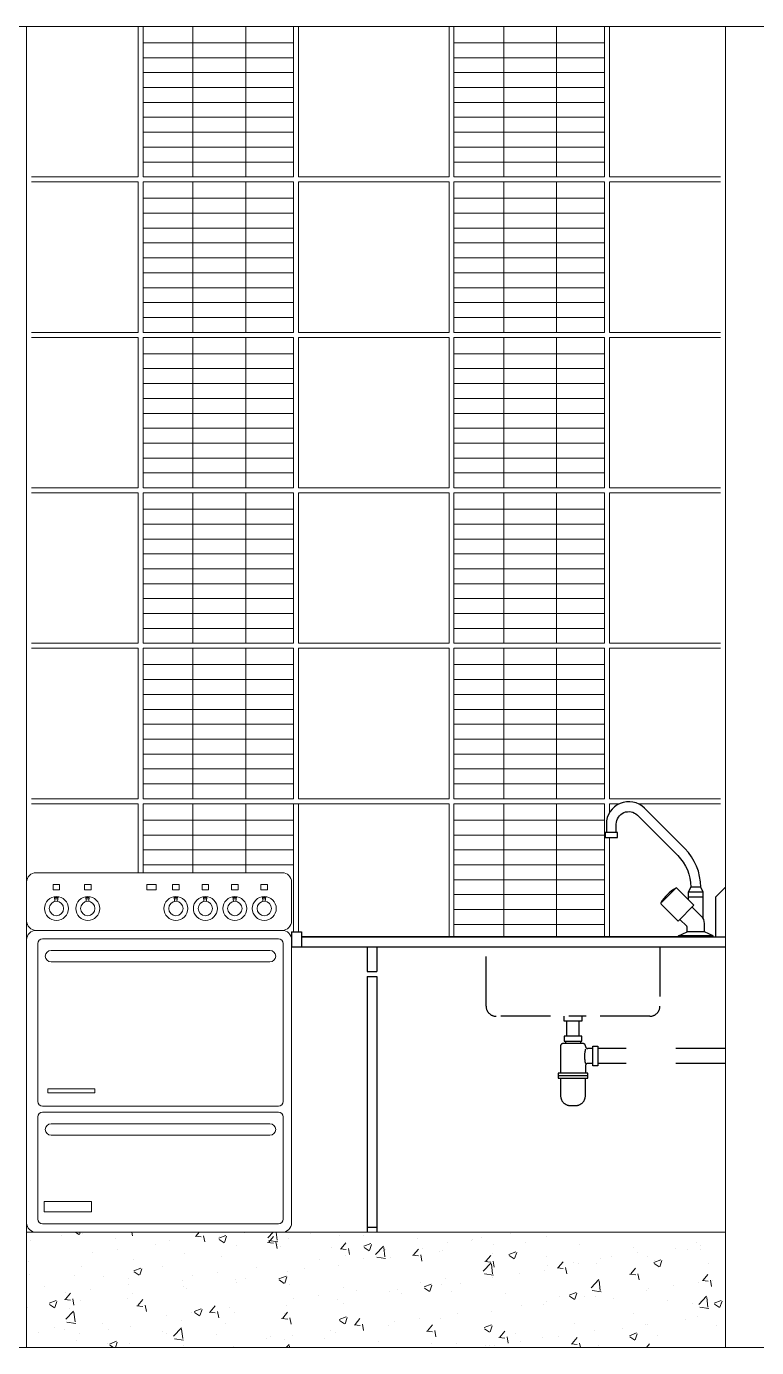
# Model space of a CAD drawing. Extents: x 1270 to 1442, y 932 to 1016.
# Drawn here: x 1409.417 to 1410.887, y 981.314 to 983.974 of the extents above; entities that cross this region are included whole.
import ezdxf

# ---------------------------------------------------------------- set-up
doc = ezdxf.new("R2010")
doc.units = 0
doc.header["$MEASUREMENT"] = 0
doc.linetypes.add('HIDDEN2', pattern=[4.7625, 3.175, -1.5875])
doc.layers.add('arquitecturapasito', color=252, linetype='Continuous', lineweight=5)

msp = doc.modelspace()

# ---------------------------------------------------------------- linework, layer by layer
for p, q in [((1410.7236, 982.2385), (1410.6959, 982.2107)), ((1410.7741, 982.2412), (1410.7541, 982.2412)), ((1410.8241, 982.2412), (1410.8041, 982.2212)), ((1410.7791, 982.2312), (1410.7491, 982.2312)), ((1410.7791, 982.2212), (1410.7491, 982.2212)), ((1410.8041, 982.2212), (1410.8041, 982.1412)), ((1409.9505, 982.1512), (1409.9505, 982.1212)), ((1409.9505, 982.1512), (1409.9705, 982.1512)), ((1409.9705, 982.1512), (1409.9705, 982.1212)), ((1409.9705, 982.1412), (1410.8241, 982.1412)), ((1410.7991, 982.1432), (1410.7291, 982.1432)), ((1410.7816, 982.1512), (1410.7466, 982.1512)), ((1409.9505, 982.1212), (1410.8241, 982.1212)), ((1410.1023, 982.1212), (1410.1023, 982.0712)), ((1410.1223, 982.1212), (1410.1223, 982.0712)), ((1410.1023, 982.0612), (1410.1023, 981.5462)), ((1410.1223, 982.0612), (1410.1223, 981.5462)), ((1410.1023, 981.5562), (1410.1223, 981.5562)), ((1410.1023, 981.5562), (1410.1023, 981.5462)), ((1410.1223, 981.5562), (1410.1223, 981.5462))]:
    msp.add_line(p, q)
at = {"linetype": 'HIDDEN2', "ltscale": 0.02}
for p, q in [((1410.5045, 981.9412), (1410.5045, 981.9712)), ((1410.5261, 981.9812), (1410.5086, 981.9812)), ((1410.5436, 981.9812), (1410.5261, 981.9812)), ((1410.5295, 981.9412), (1410.5295, 981.9712)), ((1410.502, 981.9312), (1410.502, 981.9262)), ((1410.532, 981.9312), (1410.532, 981.9262)), ((1410.542, 981.9212), (1410.542, 981.9212)), ((1410.542, 981.9212), (1410.542, 981.9212)), ((1410.8241, 981.9162), (1410.567, 981.9162)), ((1410.8241, 981.8862), (1410.567, 981.8862)), ((1410.547, 981.8612), (1410.487, 981.8612))]:
    msp.add_line(p, q, dxfattribs=at)
for points in [[(1410.7791, 982.1776), (1410.7791, 982.2312), (1410.7741, 982.2412, 0.198912), (1410.7419, 982.319), (1410.6712, 982.3897), (1410.6607, 982.4001, 0.666179), (1410.5841, 982.3681), (1410.5841, 982.3512)], [(1410.6041, 982.3512), (1410.6041, 982.3681, -0.664582), (1410.6466, 982.386), (1410.657, 982.3756), (1410.7277, 982.3049, -0.198912), (1410.7541, 982.2412), (1410.7491, 982.2312), (1410.7491, 982.2158)], [(1410.7991, 982.1412), (1410.7991, 982.1432), (1410.7816, 982.1512), (1410.7816, 982.1679, 0.198912), (1410.7757, 982.1821), (1410.7568, 982.201)], [(1410.7291, 982.1412), (1410.7291, 982.1432), (1410.7466, 982.1512), (1410.7466, 982.1609, 0.198912), (1410.746, 982.1623), (1410.7321, 982.1762)]]:
    msp.add_lwpolyline(points, format="xyb")
msp.add_lwpolyline([(1410.6066, 982.3412), (1410.6066, 982.3512), (1410.5816, 982.3512), (1410.5816, 982.3412)], close=True)
msp.add_lwpolyline([(1410.7286, 982.1727), (1410.7604, 982.2045), (1410.7261, 982.2388, 0.33956), (1410.7237, 982.2391, 0.131459), (1410.694, 982.2094, 0.33956), (1410.6943, 982.207)], format="xyb", close=True)
for points in [[(1410.7741, 982.1412), (1409.9705, 982.1412)], [(1409.9505, 982.1212), (1410.7741, 982.1212)], [(1410.1023, 982.0712), (1410.1223, 982.0712)], [(1410.1023, 982.0612), (1410.1223, 982.0612)]]:
    msp.add_lwpolyline(points)
for points in [[(1410.692, 982.1212), (1410.692, 982.0012, -0.414214), (1410.672, 981.9812), (1410.362, 981.9812, -0.414214), (1410.342, 982.0012), (1410.342, 982.1212)], [(1410.557, 981.9162), (1410.547, 981.9162, -0.414214), (1410.542, 981.9212, 0.414214), (1410.537, 981.9262), (1410.497, 981.9262, 0.414214), (1410.492, 981.9212), (1410.492, 981.8662)], [(1410.557, 981.8862), (1410.547, 981.8862, 0.414214), (1410.542, 981.8812), (1410.542, 981.8662)], [(1410.492, 981.8562), (1410.492, 981.8212, 0.414214), (1410.512, 981.8012), (1410.522, 981.8012, 0.414214), (1410.542, 981.8212), (1410.542, 981.8562)]]:
    msp.add_lwpolyline(points, format="xyb", dxfattribs=at)
msp.add_lwpolyline([(1410.5345, 981.9812), (1410.5345, 981.9712), (1410.4995, 981.9712), (1410.4995, 981.9812)], dxfattribs=at)
for points in [[(1410.5345, 981.9312), (1410.5345, 981.9412), (1410.4995, 981.9412), (1410.4995, 981.9312)], [(1410.557, 981.9212), (1410.567, 981.9212), (1410.567, 981.8812), (1410.557, 981.8812)], [(1410.547, 981.8562), (1410.547, 981.8662), (1410.487, 981.8662), (1410.487, 981.8562)]]:
    msp.add_lwpolyline(points, close=True, dxfattribs=at)
msp.add_arc((1410.5914, 981.9004), 0.0514, 163.6228, 196.0694, dxfattribs=at)
at = {"layer": 'arquitecturapasito', "color": 252}
for p, q in [((1407.7419, 983.974), (1418.9639, 983.974)), ((1409.417, 983.974), (1409.417, 981.344)), ((1409.4171, 981.314), (1409.4171, 983.974)), ((1409.6414, 983.974), (1409.6414, 983.671)), ((1409.6514, 983.974), (1409.6514, 983.671)), ((1409.752, 983.974), (1409.752, 983.671)), ((1409.8581, 983.974), (1409.8581, 983.671)), ((1409.9544, 983.671), (1409.9544, 983.974)), ((1409.9544, 983.671), (1409.9544, 983.974)), ((1409.9644, 983.671), (1409.9644, 983.974)), ((1410.2674, 983.974), (1410.2674, 983.671)), ((1410.2774, 983.974), (1410.2774, 983.671)), ((1410.378, 983.974), (1410.378, 983.671)), ((1410.4841, 983.974), (1410.4841, 983.671)), ((1410.5804, 983.671), (1410.5804, 983.974)), ((1410.5904, 983.671), (1410.5904, 983.974)), ((1410.8241, 981.314), (1410.8241, 983.974)), ((1409.6514, 983.941), (1409.9544, 983.941)), ((1410.2774, 983.941), (1410.5804, 983.941)), ((1409.6514, 983.911), (1409.9544, 983.911)), ((1410.2774, 983.911), (1410.5804, 983.911)), ((1409.6514, 983.881), (1409.9544, 983.881)), ((1410.2774, 983.881), (1410.5804, 983.881)), ((1409.6514, 983.851), (1409.9544, 983.851)), ((1410.2774, 983.851), (1410.5804, 983.851)), ((1409.6514, 983.821), (1409.9544, 983.821)), ((1410.2774, 983.821), (1410.5804, 983.821)), ((1409.6514, 983.791), (1409.9544, 983.791)), ((1410.2774, 983.791), (1410.5804, 983.791)), ((1409.6514, 983.761), (1409.9544, 983.761)), ((1410.2774, 983.761), (1410.5804, 983.761)), ((1409.6514, 983.731), (1409.9544, 983.731)), ((1410.2774, 983.731), (1410.5804, 983.731)), ((1409.6514, 983.701), (1409.9544, 983.701)), ((1410.2774, 983.701), (1410.5804, 983.701)), ((1409.6414, 983.671), (1409.4271, 983.671)), ((1409.6514, 983.671), (1409.9544, 983.671)), ((1410.2674, 983.671), (1409.9644, 983.671)), ((1410.2774, 983.671), (1410.5804, 983.671)), ((1410.5904, 983.671), (1410.8141, 983.671)), ((1409.6414, 983.661), (1409.4271, 983.661)), ((1409.6414, 983.661), (1409.6414, 983.358)), ((1409.6514, 983.661), (1409.9544, 983.661)), ((1409.6514, 983.661), (1409.6514, 983.358)), ((1409.6514, 983.661), (1409.6514, 983.358)), ((1409.752, 983.661), (1409.752, 983.358)), ((1409.8581, 983.661), (1409.8581, 983.358)), ((1409.9544, 983.358), (1409.9544, 983.661)), ((1410.2674, 983.661), (1409.9644, 983.661)), ((1409.9644, 983.358), (1409.9644, 983.661)), ((1410.2674, 983.661), (1410.2674, 983.358)), ((1410.2774, 983.661), (1410.2774, 983.358)), ((1410.2774, 983.661), (1410.5804, 983.661)), ((1410.378, 983.661), (1410.378, 983.358)), ((1410.4841, 983.661), (1410.4841, 983.358)), ((1410.5804, 983.358), (1410.5804, 983.661)), ((1410.5904, 983.358), (1410.5904, 983.661)), ((1410.5904, 983.661), (1410.8141, 983.661)), ((1409.6514, 983.628), (1409.9544, 983.628)), ((1410.2774, 983.628), (1410.5804, 983.628)), ((1409.6514, 983.598), (1409.9544, 983.598)), ((1410.2774, 983.598), (1410.5804, 983.598)), ((1409.6514, 983.568), (1409.9544, 983.568)), ((1410.2774, 983.568), (1410.5804, 983.568)), ((1409.6514, 983.538), (1409.9544, 983.538)), ((1410.2774, 983.538), (1410.5804, 983.538)), ((1409.6514, 983.508), (1409.9544, 983.508)), ((1410.2774, 983.508), (1410.5804, 983.508)), ((1409.6514, 983.478), (1409.9544, 983.478)), ((1410.2774, 983.478), (1410.5804, 983.478)), ((1409.6514, 983.448), (1409.9544, 983.448)), ((1410.2774, 983.448), (1410.5804, 983.448)), ((1409.6514, 983.418), (1409.9544, 983.418)), ((1410.2774, 983.418), (1410.5804, 983.418)), ((1409.6514, 983.388), (1409.9544, 983.388)), ((1410.2774, 983.388), (1410.5804, 983.388)), ((1409.6414, 983.358), (1409.4271, 983.358)), ((1409.6514, 983.358), (1409.9544, 983.358)), ((1410.2674, 983.358), (1409.9644, 983.358)), ((1410.2774, 983.358), (1410.5804, 983.358)), ((1410.5904, 983.358), (1410.8141, 983.358)), ((1409.6414, 983.348), (1409.4271, 983.348)), ((1409.6414, 983.348), (1409.6414, 983.045)), ((1409.6514, 983.348), (1409.6514, 983.045)), ((1409.6514, 983.348), (1409.9544, 983.348)), ((1409.752, 983.348), (1409.752, 983.045)), ((1409.8581, 983.348), (1409.8581, 983.045)), ((1409.9544, 983.045), (1409.9544, 983.348)), ((1410.2674, 983.348), (1409.9644, 983.348)), ((1409.9644, 983.045), (1409.9644, 983.348)), ((1410.2674, 983.348), (1410.2674, 983.045)), ((1410.2774, 983.348), (1410.2774, 983.045)), ((1410.2774, 983.348), (1410.5804, 983.348)), ((1410.2774, 983.348), (1410.5804, 983.348)), ((1410.378, 983.348), (1410.378, 983.045)), ((1410.4841, 983.348), (1410.4841, 983.045)), ((1410.5804, 983.045), (1410.5804, 983.348)), ((1410.5904, 983.045), (1410.5904, 983.348)), ((1410.5904, 983.348), (1410.8141, 983.348)), ((1409.6514, 983.315), (1409.9544, 983.315)), ((1410.2774, 983.315), (1410.5804, 983.315)), ((1409.6514, 983.285), (1409.9544, 983.285)), ((1410.2774, 983.285), (1410.5804, 983.285)), ((1409.6514, 983.255), (1409.9544, 983.255)), ((1410.2774, 983.255), (1410.5804, 983.255)), ((1409.6514, 983.225), (1409.9544, 983.225)), ((1410.2774, 983.225), (1410.5804, 983.225)), ((1409.6514, 983.195), (1409.9544, 983.195)), ((1410.2774, 983.195), (1410.5804, 983.195)), ((1409.6514, 983.165), (1409.9544, 983.165)), ((1410.2774, 983.165), (1410.5804, 983.165)), ((1409.6514, 983.135), (1409.9544, 983.135)), ((1410.2774, 983.135), (1410.5804, 983.135)), ((1409.6514, 983.105), (1409.9544, 983.105)), ((1410.2774, 983.105), (1410.5804, 983.105)), ((1409.6514, 983.075), (1409.9544, 983.075)), ((1410.2774, 983.075), (1410.5804, 983.075)), ((1409.4271, 983.045), (1409.6414, 983.045)), ((1409.4271, 983.035), (1409.6414, 983.035)), ((1409.6414, 983.035), (1409.6414, 982.732)), ((1409.6514, 983.045), (1409.9544, 983.045)), ((1409.6514, 983.035), (1409.6514, 982.732)), ((1409.6514, 983.035), (1409.9544, 983.035)), ((1409.752, 983.035), (1409.752, 982.732)), ((1409.8581, 983.035), (1409.8581, 982.732)), ((1409.9544, 982.732), (1409.9544, 983.035)), ((1410.2674, 983.045), (1409.9644, 983.045)), ((1410.2674, 983.035), (1409.9644, 983.035)), ((1409.9644, 982.732), (1409.9644, 983.035)), ((1410.2674, 983.035), (1410.2674, 982.732)), ((1410.2774, 983.045), (1410.5804, 983.045)), ((1410.2774, 983.035), (1410.2774, 982.732)), ((1410.2774, 983.035), (1410.5804, 983.035)), ((1410.2774, 983.035), (1410.5804, 983.035)), ((1410.378, 983.035), (1410.378, 982.732)), ((1410.4841, 983.035), (1410.4841, 982.732)), ((1410.5804, 982.732), (1410.5804, 983.035)), ((1410.5904, 983.045), (1410.8141, 983.045)), ((1410.5904, 982.732), (1410.5904, 983.035)), ((1410.5904, 983.035), (1410.8141, 983.035)), ((1409.6514, 983.002), (1409.9544, 983.002)), ((1410.2774, 983.002), (1410.5804, 983.002)), ((1409.6514, 982.972), (1409.9544, 982.972)), ((1410.2774, 982.972), (1410.5804, 982.972)), ((1409.6514, 982.942), (1409.9544, 982.942)), ((1410.2774, 982.942), (1410.5804, 982.942)), ((1409.6514, 982.912), (1409.9544, 982.912)), ((1410.2774, 982.912), (1410.5804, 982.912)), ((1409.6514, 982.882), (1409.9544, 982.882)), ((1410.2774, 982.882), (1410.5804, 982.882)), ((1409.6514, 982.852), (1409.9544, 982.852)), ((1410.2774, 982.852), (1410.5804, 982.852)), ((1409.6514, 982.822), (1409.9544, 982.822)), ((1410.2774, 982.822), (1410.5804, 982.822)), ((1409.6514, 982.792), (1409.9544, 982.792)), ((1410.2774, 982.792), (1410.5804, 982.792)), ((1409.6514, 982.762), (1409.9544, 982.762)), ((1410.2774, 982.762), (1410.5804, 982.762)), ((1409.4271, 982.732), (1409.6414, 982.732)), ((1409.4271, 982.722), (1409.6414, 982.722)), ((1409.6414, 982.722), (1409.6414, 982.419)), ((1409.6514, 982.732), (1409.9544, 982.732)), ((1409.6514, 982.722), (1409.6514, 982.419)), ((1409.6514, 982.722), (1409.9544, 982.722)), ((1409.6514, 982.722), (1409.9544, 982.722)), ((1409.752, 982.722), (1409.752, 982.419)), ((1409.8581, 982.722), (1409.8581, 982.419)), ((1409.9544, 982.419), (1409.9544, 982.722)), ((1410.2674, 982.732), (1409.9644, 982.732)), ((1410.2674, 982.722), (1409.9644, 982.722)), ((1409.9644, 982.419), (1409.9644, 982.722)), ((1410.2674, 982.722), (1410.2674, 982.419)), ((1410.2774, 982.732), (1410.5804, 982.732)), ((1410.2774, 982.722), (1410.2774, 982.419)), ((1410.2774, 982.722), (1410.5804, 982.722)), ((1410.2774, 982.722), (1410.5804, 982.722)), ((1410.2774, 982.722), (1410.5804, 982.722)), ((1410.378, 982.722), (1410.378, 982.419)), ((1410.4841, 982.722), (1410.4841, 982.419)), ((1410.5804, 982.419), (1410.5804, 982.722)), ((1410.5904, 982.732), (1410.8141, 982.732)), ((1410.5904, 982.419), (1410.5904, 982.722)), ((1410.5904, 982.722), (1410.8141, 982.722)), ((1409.6514, 982.689), (1409.9544, 982.689)), ((1410.2774, 982.689), (1410.5804, 982.689)), ((1409.6514, 982.659), (1409.9544, 982.659)), ((1410.2774, 982.659), (1410.5804, 982.659)), ((1409.6514, 982.629), (1409.9544, 982.629)), ((1410.2774, 982.629), (1410.5804, 982.629)), ((1409.6514, 982.599), (1409.9544, 982.599)), ((1410.2774, 982.599), (1410.5804, 982.599)), ((1409.6514, 982.569), (1409.9544, 982.569)), ((1410.2774, 982.569), (1410.5804, 982.569)), ((1409.6514, 982.539), (1409.9544, 982.539)), ((1410.2774, 982.539), (1410.5804, 982.539)), ((1409.6514, 982.509), (1409.9544, 982.509)), ((1410.2774, 982.509), (1410.5804, 982.509)), ((1409.6514, 982.479), (1409.9544, 982.479)), ((1410.2774, 982.479), (1410.5804, 982.479)), ((1409.6514, 982.449), (1409.9544, 982.449)), ((1410.2774, 982.449), (1410.5804, 982.449)), ((1409.4271, 982.419), (1409.6414, 982.419)), ((1409.6514, 982.419), (1409.9544, 982.419)), ((1410.2674, 982.419), (1409.9644, 982.419)), ((1410.2774, 982.419), (1410.5804, 982.419)), ((1410.5904, 982.419), (1410.8141, 982.419)), ((1409.4271, 982.409), (1409.6414, 982.409)), ((1409.6414, 982.409), (1409.6414, 982.2702)), ((1410.2674, 982.409), (1409.6514, 982.409)), ((1409.6514, 982.409), (1409.6514, 982.2702)), ((1409.6514, 982.409), (1409.9544, 982.409)), ((1409.6514, 982.409), (1409.9544, 982.409)), ((1409.752, 982.409), (1409.752, 982.2702)), ((1409.8581, 982.409), (1409.8581, 982.2702)), ((1409.9544, 982.1512), (1409.9544, 982.409)), ((1409.9644, 982.1512), (1409.9644, 982.409)), ((1410.2674, 982.409), (1410.2674, 982.1412)), ((1410.2774, 982.409), (1410.2774, 982.1412)), ((1410.2774, 982.409), (1410.5804, 982.409)), ((1410.2774, 982.409), (1410.5804, 982.409)), ((1410.2774, 982.409), (1410.5804, 982.409)), ((1410.378, 982.409), (1410.378, 982.1412)), ((1410.4841, 982.409), (1410.4841, 982.1412)), ((1410.5804, 982.1412), (1410.5804, 982.409)), ((1410.5904, 982.3912), (1410.5904, 982.409)), ((1410.5904, 982.409), (1410.6103, 982.409)), ((1410.6479, 982.409), (1410.8141, 982.409)), ((1409.6514, 982.376), (1409.9544, 982.376)), ((1410.2774, 982.376), (1410.5804, 982.376)), ((1409.6514, 982.346), (1409.9544, 982.346)), ((1410.2774, 982.346), (1410.5804, 982.346)), ((1410.5904, 982.1412), (1410.5904, 982.3412)), ((1409.6514, 982.316), (1409.9544, 982.316)), ((1410.2774, 982.316), (1410.5804, 982.316)), ((1409.6514, 982.286), (1409.9544, 982.286)), ((1410.2774, 982.286), (1410.5804, 982.286)), ((1410.2774, 982.256), (1410.5804, 982.256)), ((1410.2774, 982.226), (1410.5804, 982.226)), ((1410.2774, 982.196), (1410.5804, 982.196)), ((1410.2774, 982.166), (1410.5804, 982.166)), ((1409.4171, 981.5462), (1410.8241, 981.5462)), ((1407.7419, 981.314), (1418.9639, 981.314)), ((1410.4461, 981.314), (1418.9096, 981.314))]:
    msp.add_line(p, q, dxfattribs=at)
at = {"layer": 'arquitecturapasito', "color": 252, "linetype": 'Continuous'}
for p, q in [((1409.9315, 982.2702), (1409.4361, 982.2702)), ((1409.4835, 982.2462), (1409.4705, 982.2462)), ((1409.4705, 982.2462), (1409.4705, 982.2359)), ((1409.4705, 982.2359), (1409.4835, 982.2359)), ((1409.4835, 982.2359), (1409.4835, 982.2462)), ((1409.5467, 982.2462), (1409.5336, 982.2462)), ((1409.5336, 982.2462), (1409.5336, 982.2359)), ((1409.5336, 982.2359), (1409.5467, 982.2359)), ((1409.5467, 982.2359), (1409.5467, 982.2462)), ((1409.678, 982.2462), (1409.6594, 982.2462)), ((1409.6594, 982.2462), (1409.6594, 982.2359)), ((1409.6594, 982.2359), (1409.678, 982.2359)), ((1409.678, 982.2359), (1409.678, 982.2462)), ((1409.7241, 982.2462), (1409.711, 982.2462)), ((1409.711, 982.2462), (1409.711, 982.2359)), ((1409.711, 982.2359), (1409.7241, 982.2359)), ((1409.7241, 982.2359), (1409.7241, 982.2462)), ((1409.7834, 982.2462), (1409.7703, 982.2462)), ((1409.7703, 982.2462), (1409.7703, 982.2359)), ((1409.7703, 982.2359), (1409.7834, 982.2359)), ((1409.7834, 982.2359), (1409.7834, 982.2462)), ((1409.8427, 982.2462), (1409.8296, 982.2462)), ((1409.8296, 982.2462), (1409.8296, 982.2359)), ((1409.8296, 982.2359), (1409.8427, 982.2359)), ((1409.8427, 982.2359), (1409.8427, 982.2462)), ((1409.902, 982.2462), (1409.8889, 982.2462)), ((1409.8889, 982.2462), (1409.8889, 982.2359)), ((1409.8889, 982.2359), (1409.902, 982.2359)), ((1409.902, 982.2359), (1409.902, 982.2462)), ((1409.9505, 982.2512), (1409.9505, 982.173)), ((1409.4741, 982.2123), (1409.4733, 982.2216)), ((1409.4741, 982.2176), (1409.4795, 982.2178)), ((1409.4742, 982.2205), (1409.4794, 982.2205)), ((1409.4791, 982.2124), (1409.4803, 982.2217)), ((1409.5372, 982.2123), (1409.5364, 982.2216)), ((1409.5373, 982.2205), (1409.5425, 982.2205)), ((1409.5373, 982.2176), (1409.5426, 982.2178)), ((1409.5422, 982.2124), (1409.5433, 982.2217)), ((1409.7147, 982.2123), (1409.7139, 982.2216)), ((1409.7147, 982.2176), (1409.72, 982.2178)), ((1409.7148, 982.2205), (1409.7199, 982.2205)), ((1409.7197, 982.2124), (1409.7208, 982.2217)), ((1409.774, 982.2123), (1409.7731, 982.2216)), ((1409.774, 982.2205), (1409.7792, 982.2205)), ((1409.774, 982.2176), (1409.7794, 982.2178)), ((1409.779, 982.2124), (1409.7801, 982.2217)), ((1409.8333, 982.2123), (1409.8325, 982.2216)), ((1409.8333, 982.2176), (1409.8386, 982.2178)), ((1409.8334, 982.2205), (1409.8385, 982.2205)), ((1409.8383, 982.2124), (1409.8394, 982.2217)), ((1409.8926, 982.2123), (1409.8917, 982.2216)), ((1409.8926, 982.2205), (1409.8978, 982.2205)), ((1409.8926, 982.2176), (1409.898, 982.2178)), ((1409.8976, 982.2124), (1409.8987, 982.2217)), ((1409.4361, 982.154), (1409.9315, 982.154)), ((1409.4171, 981.5652), (1409.4171, 982.135)), ((1409.4398, 981.8098), (1409.4398, 982.1274)), ((1409.9239, 982.1369), (1409.4493, 982.1369)), ((1409.9334, 982.1274), (1409.9334, 981.8098)), ((1409.9505, 982.135), (1409.9505, 981.5652)), ((1409.9068, 982.1138), (1409.4664, 982.1138)), ((1409.4664, 982.0904), (1409.9068, 982.0904)), ((1409.5546, 981.8353), (1409.4601, 981.8353)), ((1409.4601, 981.8353), (1409.4601, 981.8266)), ((1409.5546, 981.8266), (1409.5546, 981.8353)), ((1409.4601, 981.8266), (1409.5546, 981.8266)), ((1409.4493, 981.8003), (1409.9239, 981.8003)), ((1409.4493, 981.788), (1409.9239, 981.788)), ((1409.4398, 981.7785), (1409.4398, 981.5728)), ((1409.9068, 981.7648), (1409.4664, 981.7648)), ((1409.9334, 981.7785), (1409.9334, 981.5728)), ((1409.4664, 981.7415), (1409.9068, 981.7415)), ((1409.5476, 981.6079), (1409.4524, 981.6079)), ((1409.4524, 981.6079), (1409.4524, 981.587)), ((1409.5476, 981.587), (1409.5476, 981.6079)), ((1409.4524, 981.587), (1409.5476, 981.587)), ((1409.9315, 981.5462), (1409.4361, 981.5462)), ((1409.9239, 981.5633), (1409.4493, 981.5633)), ((1409.5154, 981.5462), (1409.5225, 981.5414)), ((1409.5235, 981.542), (1409.5249, 981.5462)), ((1409.5301, 981.5447), (1409.5301, 981.5447)), ((1409.6299, 981.5393), (1409.6286, 981.5462)), ((1409.7587, 981.539), (1409.7647, 981.5462)), ((1409.8557, 981.5453), (1409.8557, 981.5453)), ((1409.9027, 981.5353), (1409.9131, 981.5462)), ((1409.9213, 981.53), (1409.9194, 981.5462)), ((1409.9876, 981.5435), (1409.9876, 981.5435)), ((1410.3916, 981.5428), (1410.3916, 981.5428)), ((1409.4246, 981.5294), (1409.4246, 981.5294)), ((1409.4881, 981.5391), (1409.4881, 981.5391)), ((1409.5965, 981.5345), (1409.5965, 981.5345)), ((1409.6765, 981.5218), (1409.6765, 981.5218)), ((1409.705, 981.53), (1409.705, 981.53)), ((1409.7566, 981.5381), (1409.7687, 981.5371)), ((1409.7756, 981.5266), (1409.7733, 981.5393)), ((1409.8038, 981.5341), (1409.818, 981.5396)), ((1409.8044, 981.5319), (1409.8145, 981.5251)), ((1409.8049, 981.5386), (1409.8049, 981.5386)), ((1409.8135, 981.5254), (1409.8135, 981.5254)), ((1409.8155, 981.5257), (1409.8196, 981.538)), ((1409.8402, 981.5196), (1409.8402, 981.5196)), ((1409.9023, 981.5254), (1409.9144, 981.5243)), ((1409.9044, 981.5262), (1409.9142, 981.5379)), ((1409.9049, 981.5298), (1409.923, 981.527)), ((1409.9214, 981.5138), (1409.919, 981.5266)), ((1409.922, 981.5208), (1409.922, 981.5208)), ((1409.9279, 981.5185), (1409.9279, 981.5185)), ((1409.9445, 981.5339), (1409.9445, 981.5339)), ((1410.0304, 981.5162), (1410.0304, 981.5162)), ((1410.0464, 981.5388), (1410.0464, 981.5388)), ((1410.0502, 981.5135), (1410.06, 981.5251)), ((1410.0671, 981.5011), (1410.0648, 981.5138)), ((1410.0958, 981.5179), (1410.11, 981.5233)), ((1410.0961, 981.5389), (1410.0961, 981.5389)), ((1410.0965, 981.5156), (1410.1066, 981.5088)), ((1410.1075, 981.5094), (1410.1116, 981.5217)), ((1410.1195, 981.5016), (1410.1354, 981.5181)), ((1410.1381, 981.4964), (1410.1359, 981.5156)), ((1410.2045, 981.5343), (1410.2045, 981.5343)), ((1410.2136, 981.5145), (1410.2136, 981.5145)), ((1410.2637, 981.5259), (1410.2637, 981.5259)), ((1410.313, 981.5298), (1410.313, 981.5298)), ((1410.3146, 981.5326), (1410.3146, 981.5326)), ((1410.3321, 981.5349), (1410.3321, 981.5349)), ((1410.3572, 981.5218), (1410.3572, 981.5218)), ((1410.4215, 981.5252), (1410.4215, 981.5252)), ((1410.4627, 981.537), (1410.4627, 981.537)), ((1410.5299, 981.5206), (1410.5299, 981.5206)), ((1410.6384, 981.516), (1410.6384, 981.516)), ((1410.7652, 981.5248), (1410.7652, 981.5248)), ((1410.7735, 981.5199), (1410.7735, 981.5199)), ((1409.4204, 981.488), (1409.4204, 981.488)), ((1409.5487, 981.5049), (1409.5487, 981.5049)), ((1409.5996, 981.5116), (1409.5996, 981.5116)), ((1409.632, 981.4913), (1409.632, 981.4913)), ((1409.7346, 981.5043), (1409.7346, 981.5043)), ((1409.8094, 981.4981), (1409.8094, 981.4981)), ((1410.0076, 981.4922), (1410.0076, 981.4922)), ((1410.048, 981.5126), (1410.0602, 981.5116)), ((1410.0584, 981.4989), (1410.0584, 981.4989)), ((1410.0951, 981.4942), (1410.0951, 981.4942)), ((1410.1218, 981.4961), (1410.1398, 981.4933)), ((1410.1354, 981.5091), (1410.1354, 981.5091)), ((1410.1389, 981.5116), (1410.1389, 981.5116)), ((1410.1502, 981.4945), (1410.1502, 981.4945)), ((1410.1938, 981.4999), (1410.2059, 981.4988)), ((1410.1959, 981.5007), (1410.2057, 981.5124)), ((1410.2128, 981.4883), (1410.2105, 981.501)), ((1410.2474, 981.507), (1410.2474, 981.507)), ((1410.2545, 981.5088), (1410.2545, 981.5088)), ((1410.3395, 981.4871), (1410.3517, 981.4861)), ((1410.3417, 981.488), (1410.3515, 981.4996)), ((1410.3558, 981.5025), (1410.3558, 981.5025)), ((1410.3586, 981.4756), (1410.3562, 981.4883)), ((1410.3878, 981.5016), (1410.4021, 981.5071)), ((1410.3885, 981.4994), (1410.3986, 981.4925)), ((1410.3995, 981.4932), (1410.4037, 981.5054)), ((1410.4643, 981.4979), (1410.4643, 981.4979)), ((1410.4874, 981.4752), (1410.4972, 981.4869)), ((1410.5728, 981.4933), (1410.5728, 981.4933)), ((1410.5943, 981.4964), (1410.5943, 981.4964)), ((1410.6467, 981.5045), (1410.6467, 981.5045)), ((1410.6672, 981.4967), (1410.6672, 981.4967)), ((1410.6798, 981.4853), (1410.6941, 981.4908)), ((1410.6813, 981.4887), (1410.6813, 981.4887)), ((1410.6916, 981.4769), (1410.6957, 981.4892)), ((1410.7226, 981.5133), (1410.7226, 981.5133)), ((1410.7469, 981.5114), (1410.7469, 981.5114)), ((1410.7727, 981.5119), (1410.7727, 981.5119)), ((1409.4221, 981.4618), (1409.4221, 981.4618)), ((1409.5277, 981.477), (1409.5277, 981.477)), ((1409.633, 981.4686), (1409.6473, 981.4741)), ((1409.6337, 981.4664), (1409.6438, 981.4596)), ((1409.6448, 981.4602), (1409.6489, 981.4724)), ((1409.6909, 981.4778), (1409.6909, 981.4778)), ((1409.8023, 981.4652), (1409.8023, 981.4652)), ((1409.8792, 981.4753), (1409.8792, 981.4753)), ((1409.942, 981.4662), (1409.942, 981.4662)), ((1409.9766, 981.4739), (1409.9766, 981.4739)), ((1410.0447, 981.4792), (1410.0447, 981.4792)), ((1410.3364, 981.468), (1410.3522, 981.4845)), ((1410.3381, 981.4626), (1410.3381, 981.4626)), ((1410.3386, 981.4625), (1410.3567, 981.4597)), ((1410.355, 981.4627), (1410.3528, 981.482)), ((1410.4097, 981.4638), (1410.4097, 981.4638)), ((1410.4602, 981.4694), (1410.4602, 981.4694)), ((1410.4664, 981.4795), (1410.4664, 981.4795)), ((1410.4853, 981.4744), (1410.4974, 981.4733)), ((1410.5043, 981.4628), (1410.502, 981.4755)), ((1410.5173, 981.4862), (1410.5173, 981.4862)), ((1410.5282, 981.4841), (1410.5282, 981.4841)), ((1410.5646, 981.4837), (1410.5646, 981.4837)), ((1410.631, 981.4616), (1410.6432, 981.4606)), ((1410.6332, 981.4625), (1410.643, 981.4741)), ((1410.6501, 981.4501), (1410.6477, 981.4628)), ((1410.6805, 981.4831), (1410.6906, 981.4763)), ((1410.7789, 981.4497), (1410.7887, 981.4614)), ((1410.7897, 981.4841), (1410.7897, 981.4841)), ((1409.4539, 981.4371), (1409.4539, 981.4371)), ((1409.5133, 981.4585), (1409.5133, 981.4585)), ((1409.5724, 981.4575), (1409.5724, 981.4575)), ((1409.6217, 981.454), (1409.6217, 981.454)), ((1409.6231, 981.4416), (1409.6231, 981.4416)), ((1409.7302, 981.4494), (1409.7302, 981.4494)), ((1409.7322, 981.4367), (1409.7322, 981.4367)), ((1409.7514, 981.4585), (1409.7514, 981.4585)), ((1409.8377, 981.4519), (1409.8377, 981.4519)), ((1409.8387, 981.4448), (1409.8387, 981.4448)), ((1409.8581, 981.4535), (1409.8581, 981.4535)), ((1409.9251, 981.4523), (1409.9393, 981.4578)), ((1409.9257, 981.4501), (1409.9358, 981.4433)), ((1409.9368, 981.4439), (1409.9409, 981.4562)), ((1409.9472, 981.4402), (1409.9472, 981.4402)), ((1410.0556, 981.4356), (1410.0556, 981.4356)), ((1410.2103, 981.4458), (1410.2103, 981.4458)), ((1410.2171, 981.4361), (1410.2313, 981.4415)), ((1410.2178, 981.4338), (1410.2279, 981.427)), ((1410.2288, 981.4276), (1410.2329, 981.4399)), ((1410.2521, 981.4411), (1410.2521, 981.4411)), ((1410.2611, 981.4525), (1410.2611, 981.4525)), ((1410.2912, 981.4434), (1410.2912, 981.4434)), ((1410.3547, 981.4542), (1410.3547, 981.4542)), ((1410.5533, 981.4344), (1410.5691, 981.4509)), ((1410.5719, 981.4291), (1410.5696, 981.4484)), ((1410.72, 981.4398), (1410.72, 981.4398)), ((1410.7703, 981.4443), (1410.7703, 981.4443)), ((1410.7768, 981.4489), (1410.7889, 981.4478)), ((1410.7958, 981.4373), (1410.7935, 981.45)), ((1410.797, 981.4499), (1410.797, 981.4499)), ((1409.4623, 981.4031), (1409.4765, 981.4085)), ((1409.4933, 981.4108), (1409.5054, 981.4097)), ((1409.4953, 981.4248), (1409.4953, 981.4248)), ((1409.4954, 981.4116), (1409.5052, 981.4233)), ((1409.5123, 981.3992), (1409.51, 981.412)), ((1409.5252, 981.4094), (1409.5252, 981.4094)), ((1409.5461, 981.4315), (1409.5461, 981.4315)), ((1409.6211, 981.4128), (1409.6211, 981.4128)), ((1409.6295, 981.4237), (1409.6295, 981.4237)), ((1409.6411, 981.3989), (1409.6509, 981.4105)), ((1409.7396, 981.4332), (1409.7396, 981.4332)), ((1409.9541, 981.4121), (1409.9541, 981.4121)), ((1410.005, 981.4188), (1410.005, 981.4188)), ((1410.0422, 981.4116), (1410.0422, 981.4116)), ((1410.0819, 981.4289), (1410.0819, 981.4289)), ((1410.1477, 981.4268), (1410.1477, 981.4268)), ((1410.1641, 981.431), (1410.1641, 981.431)), ((1410.1727, 981.4231), (1410.1727, 981.4231)), ((1410.2726, 981.4265), (1410.2726, 981.4265)), ((1410.381, 981.4219), (1410.381, 981.4219)), ((1410.4895, 981.4173), (1410.4895, 981.4173)), ((1410.5091, 981.4198), (1410.5233, 981.4252)), ((1410.5098, 981.4176), (1410.5199, 981.4107)), ((1410.5208, 981.4113), (1410.525, 981.4236)), ((1410.5408, 981.4162), (1410.5408, 981.4162)), ((1410.5555, 981.4289), (1410.5736, 981.4261)), ((1410.5621, 981.416), (1410.5621, 981.416)), ((1410.598, 981.4127), (1410.598, 981.4127)), ((1410.6647, 981.4291), (1410.6647, 981.4291)), ((1410.6691, 981.4331), (1410.6691, 981.4331)), ((1410.7065, 981.4081), (1410.7065, 981.4081)), ((1410.7701, 981.4007), (1410.7859, 981.4172)), ((1410.7887, 981.3954), (1410.7865, 981.4147)), ((1410.8011, 981.4035), (1410.8154, 981.409)), ((1410.8129, 981.3951), (1410.817, 981.4073)), ((1409.4196, 981.3941), (1409.4196, 981.3941)), ((1409.463, 981.4008), (1409.4731, 981.394)), ((1409.474, 981.3946), (1409.4782, 981.4069)), ((1409.4959, 981.371), (1409.5117, 981.3875)), ((1409.5026, 981.3925), (1409.5026, 981.3925)), ((1409.5145, 981.3657), (1409.5122, 981.385)), ((1409.639, 981.398), (1409.6511, 981.397)), ((1409.6581, 981.3865), (1409.6557, 981.3992)), ((1409.7488, 981.3851), (1409.7488, 981.3851)), ((1409.7543, 981.3868), (1409.7686, 981.3922)), ((1409.755, 981.3846), (1409.7651, 981.3777)), ((1409.7661, 981.3784), (1409.7702, 981.3906)), ((1409.7847, 981.3853), (1409.7969, 981.3842)), ((1409.7869, 981.3861), (1409.7967, 981.3978)), ((1409.8038, 981.3737), (1409.8014, 981.3865)), ((1409.8258, 981.3952), (1409.8258, 981.3952)), ((1409.8352, 981.3843), (1409.8352, 981.3843)), ((1409.9326, 981.3734), (1409.9424, 981.385)), ((1409.9357, 981.3824), (1409.9357, 981.3824)), ((1409.9395, 981.3986), (1409.9395, 981.3986)), ((1410.0542, 981.4028), (1410.0542, 981.4028)), ((1410.2846, 981.3825), (1410.2846, 981.3825)), ((1410.3522, 981.3865), (1410.3522, 981.3865)), ((1410.413, 981.3994), (1410.413, 981.3994)), ((1410.4578, 981.4017), (1410.4578, 981.4017)), ((1410.4638, 981.4061), (1410.4638, 981.4061)), ((1410.6383, 981.3832), (1410.6383, 981.3832)), ((1410.7568, 981.4036), (1410.7568, 981.4036)), ((1410.7724, 981.3952), (1410.7904, 981.3924)), ((1410.8018, 981.4013), (1410.8119, 981.3945)), ((1410.8149, 981.4035), (1410.8149, 981.4035)), ((1409.4737, 981.3547), (1409.4737, 981.3547)), ((1409.4981, 981.3655), (1409.5162, 981.3627)), ((1409.5696, 981.3615), (1409.5696, 981.3615)), ((1409.627, 981.356), (1409.627, 981.356)), ((1409.698, 981.3784), (1409.698, 981.3784)), ((1409.7127, 981.3373), (1409.7286, 981.3538)), ((1409.7297, 981.369), (1409.7297, 981.369)), ((1409.8172, 981.3621), (1409.8172, 981.3621)), ((1409.9305, 981.3725), (1409.9426, 981.3715)), ((1409.9495, 981.361), (1409.9472, 981.3737)), ((1410.0464, 981.3705), (1410.0606, 981.376)), ((1410.047, 981.3683), (1410.0571, 981.3615)), ((1410.0581, 981.3621), (1410.0622, 981.3744)), ((1410.0762, 981.3598), (1410.0884, 981.3587)), ((1410.0784, 981.3606), (1410.0882, 981.3723)), ((1410.0953, 981.3482), (1410.0929, 981.361)), ((1410.1453, 981.3592), (1410.1453, 981.3592)), ((1410.1568, 981.3657), (1410.1568, 981.3657)), ((1410.2077, 981.3724), (1410.2077, 981.3724)), ((1410.2241, 981.3479), (1410.2339, 981.3595)), ((1410.2496, 981.3735), (1410.2496, 981.3735)), ((1410.3384, 981.3542), (1410.3526, 981.3597)), ((1410.3501, 981.3458), (1410.3542, 981.3581)), ((1410.5198, 981.3629), (1410.5198, 981.3629)), ((1410.6623, 981.3614), (1410.6623, 981.3614)), ((1410.6665, 981.3597), (1410.6665, 981.3597)), ((1410.7435, 981.3698), (1410.7435, 981.3698)), ((1410.7678, 981.3766), (1410.7678, 981.3766)), ((1410.8055, 981.3589), (1410.8055, 981.3589)), ((1409.4418, 981.3446), (1409.4418, 981.3446)), ((1409.4927, 981.3513), (1409.4927, 981.3513)), ((1409.5165, 981.3274), (1409.5165, 981.3274)), ((1409.5227, 981.3417), (1409.5227, 981.3417)), ((1409.5822, 981.3501), (1409.5822, 981.3501)), ((1409.6906, 981.3455), (1409.6906, 981.3455)), ((1409.6987, 981.3417), (1409.6987, 981.3417)), ((1409.715, 981.3318), (1409.733, 981.329)), ((1409.7314, 981.332), (1409.7291, 981.3513)), ((1409.7991, 981.341), (1409.7991, 981.341)), ((1409.9007, 981.3319), (1409.9007, 981.3319)), ((1409.9076, 981.3364), (1409.9076, 981.3364)), ((1409.9371, 981.3309), (1409.9371, 981.3309)), ((1409.9515, 981.3386), (1409.9515, 981.3386)), ((1410.0161, 981.3318), (1410.0161, 981.3318)), ((1410.0285, 981.3488), (1410.0285, 981.3488)), ((1410.0397, 981.344), (1410.0397, 981.344)), ((1410.1245, 981.3272), (1410.1245, 981.3272)), ((1410.222, 981.347), (1410.2341, 981.346)), ((1410.241, 981.3355), (1410.2387, 981.3482)), ((1410.339, 981.352), (1410.3492, 981.3452)), ((1410.3677, 981.3343), (1410.3799, 981.3332)), ((1410.3699, 981.3351), (1410.3797, 981.3468)), ((1410.3868, 981.3227), (1410.3844, 981.3355)), ((1410.4013, 981.3425), (1410.4013, 981.3425)), ((1410.4553, 981.3341), (1410.4553, 981.3341)), ((1410.4873, 981.3361), (1410.4873, 981.3361)), ((1410.5156, 981.3224), (1410.5254, 981.334)), ((1410.5596, 981.3484), (1410.5596, 981.3484)), ((1410.6157, 981.353), (1410.6157, 981.353)), ((1410.6304, 981.338), (1410.6446, 981.3434)), ((1410.6311, 981.3357), (1410.6412, 981.3289)), ((1410.6421, 981.3295), (1410.6463, 981.3418)), ((1410.687, 981.3386), (1410.687, 981.3386)), ((1409.4172, 981.3265), (1409.4172, 981.3265)), ((1409.5802, 981.3214), (1409.5802, 981.3214)), ((1409.5836, 981.3212), (1409.5978, 981.3267)), ((1409.5843, 981.319), (1409.5917, 981.314)), ((1409.5957, 981.314), (1409.5994, 981.3251)), ((1409.625, 981.3228), (1409.625, 981.3228)), ((1409.7335, 981.3182), (1409.7335, 981.3182)), ((1409.7723, 981.315), (1409.7723, 981.315)), ((1409.8327, 981.3166), (1409.8327, 981.3166)), ((1409.9395, 981.314), (1409.9454, 981.3202)), ((1409.9464, 981.314), (1409.946, 981.3177)), ((1410.233, 981.3226), (1410.233, 981.3226)), ((1410.2828, 981.3222), (1410.2828, 981.3222)), ((1410.3415, 981.318), (1410.3415, 981.318)), ((1410.3498, 981.3189), (1410.3498, 981.3189)), ((1410.3595, 981.3192), (1410.3595, 981.3192)), ((1410.4104, 981.3259), (1410.4104, 981.3259)), ((1410.5135, 981.3215), (1410.5256, 981.3205)), ((1410.5318, 981.314), (1410.5302, 981.3227)), ((1410.5685, 981.3183), (1410.5685, 981.3183)), ((1410.6651, 981.314), (1410.6712, 981.3213))]:
    msp.add_line(p, q, dxfattribs=at)
for centre, radius in [((1409.4771, 982.198), 0.0241), ((1409.4771, 982.198), 0.0145), ((1409.5402, 982.198), 0.0241), ((1409.5402, 982.198), 0.0145), ((1409.7176, 982.198), 0.0241), ((1409.7176, 982.198), 0.0145), ((1409.7769, 982.198), 0.0241), ((1409.7769, 982.198), 0.0145), ((1409.8362, 982.198), 0.0241), ((1409.8362, 982.198), 0.0145), ((1409.8955, 982.198), 0.0241), ((1409.8955, 982.198), 0.0145)]:
    msp.add_circle(centre, radius, dxfattribs=at)
for centre, radius, start, end in [((1409.4361, 982.2512), 0.019, 90, 180), ((1409.9315, 982.2512), 0.019, 0, 90), ((1409.4361, 982.173), 0.019, 180, 269.9999), ((1409.4361, 982.135), 0.019, 90, 180), ((1409.9315, 982.173), 0.019, 269.9999, 359.9999), ((1409.9315, 982.135), 0.019, 0, 90), ((1409.4493, 982.1274), 0.0095, 90, 180), ((1409.9239, 982.1274), 0.0095, 0, 90), ((1409.4664, 982.1021), 0.0117, 90, 270), ((1409.9068, 982.1021), 0.0117, 269.9999, 89.9999), ((1409.4493, 981.8098), 0.0095, 180, 269.9999), ((1409.9239, 981.8098), 0.0095, 269.9999, 359.9999), ((1409.4493, 981.7785), 0.0095, 90, 180), ((1409.9239, 981.7785), 0.0095, 0, 90), ((1409.4664, 981.7531), 0.0117, 90, 270), ((1409.9068, 981.7531), 0.0117, 269.9999, 89.9999), ((1409.4493, 981.5728), 0.0095, 180, 269.9999), ((1409.9239, 981.5728), 0.0095, 269.9999, 359.9999), ((1409.4361, 981.5652), 0.019, 180, 269.9999), ((1409.9315, 981.5652), 0.019, 269.9999, 359.9999)]:
    msp.add_arc(centre, radius, start, end, dxfattribs=at)

doc.saveas('drawing.dxf')
